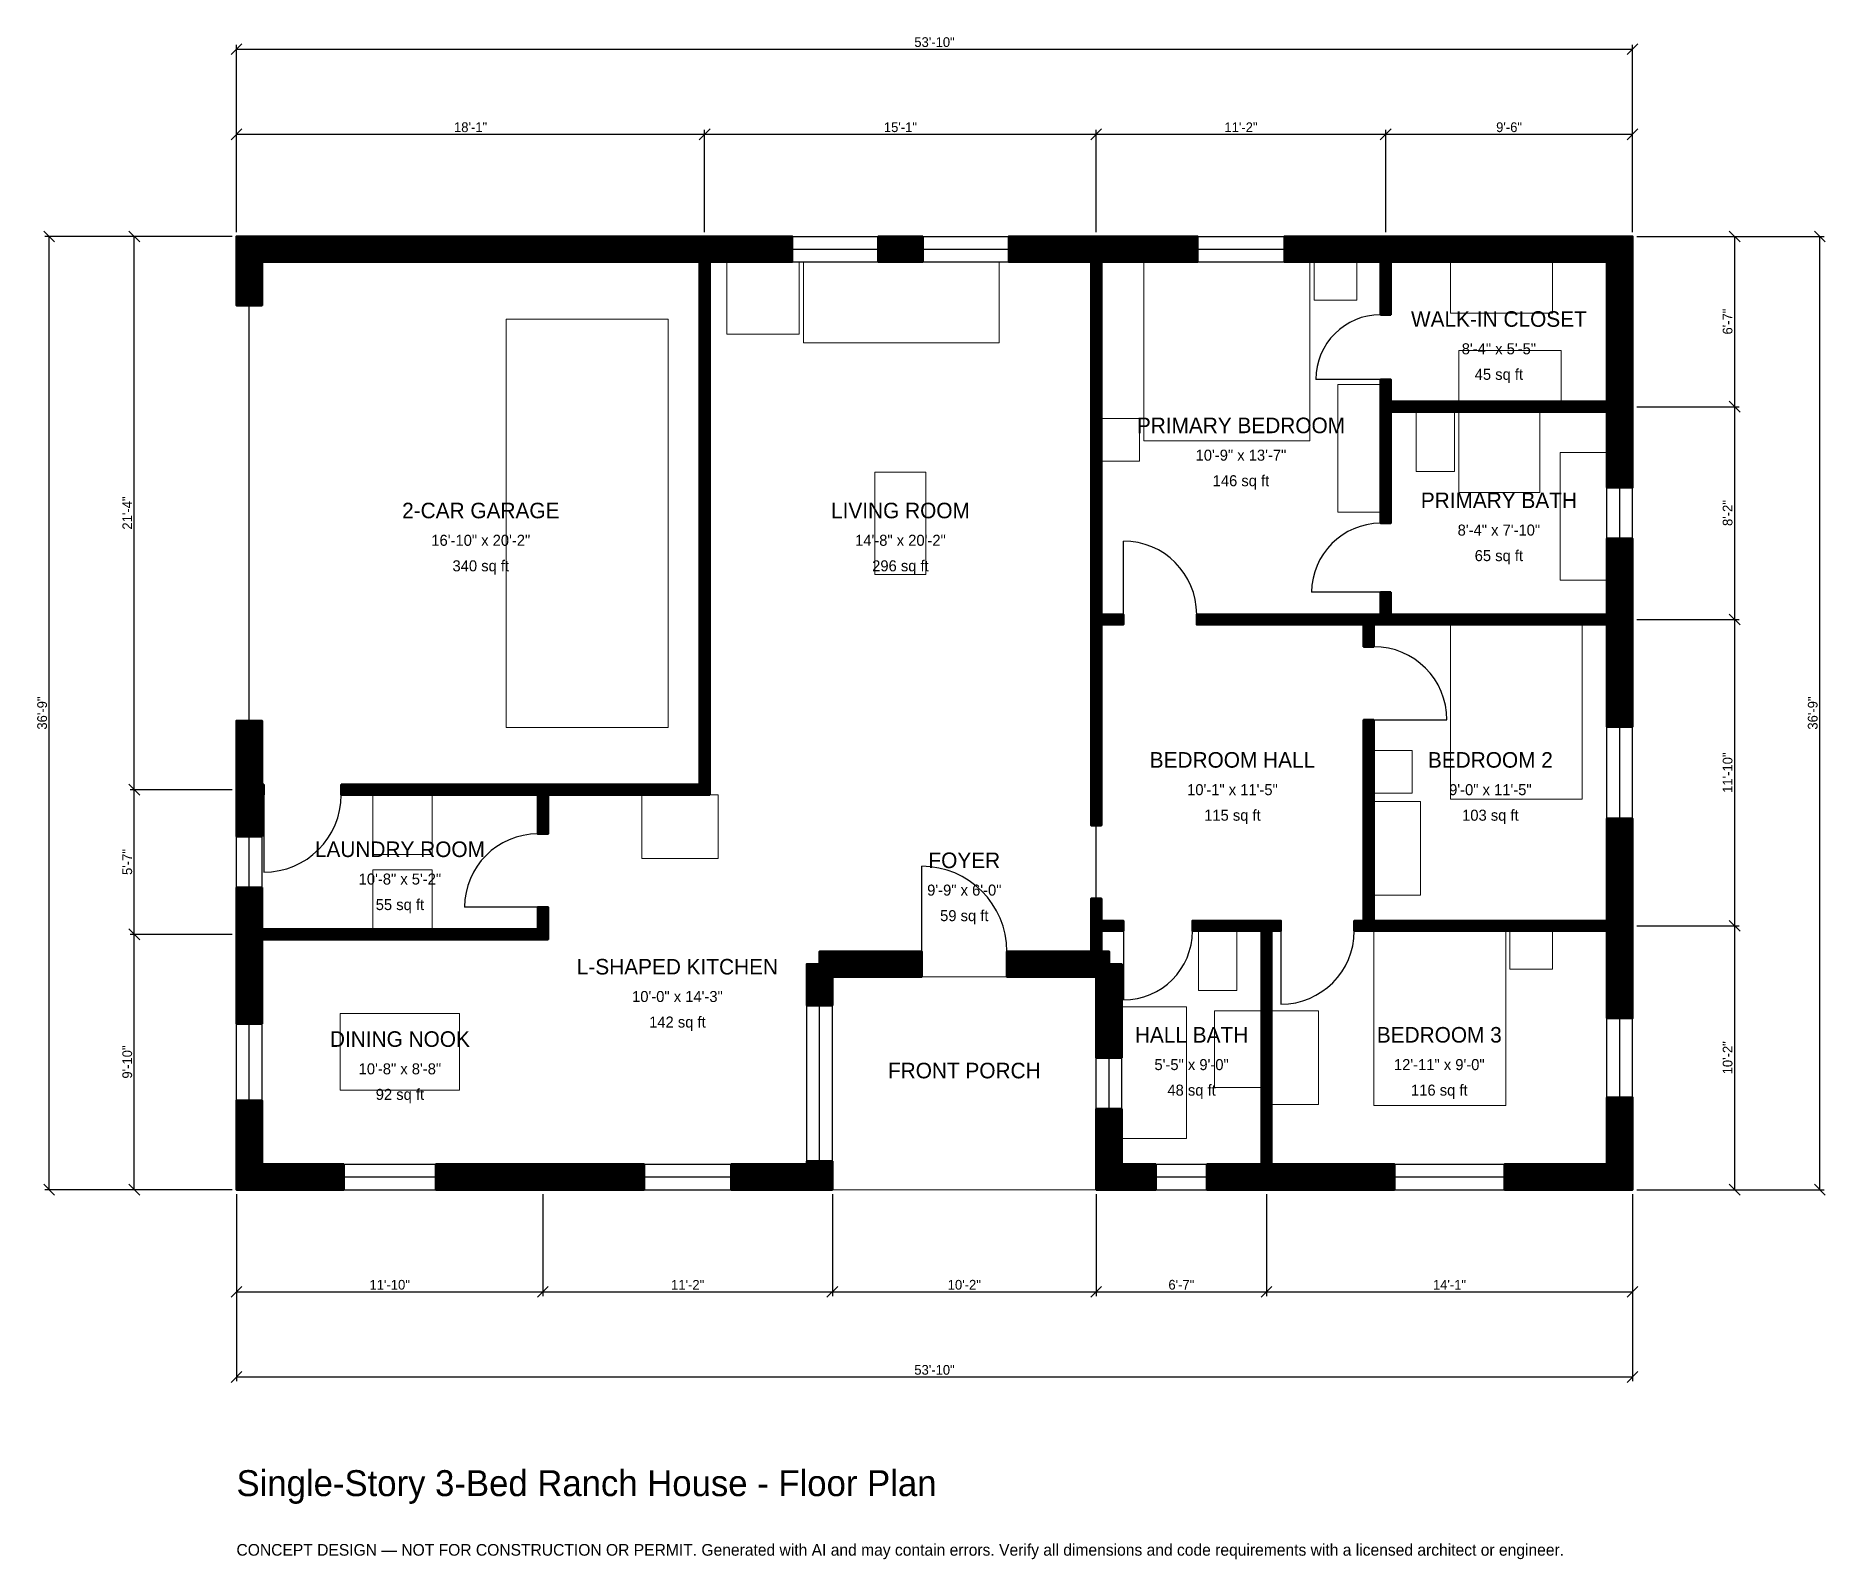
# Model space of a CAD drawing. Header units: inches. Extents: x -93 to 735, y -171 to 534.
import ezdxf
from ezdxf.enums import TextEntityAlignment as Align

# ---------------------------------------------------------------- set-up
doc = ezdxf.new("R2010")
doc.units = ezdxf.units.IN
doc.header["$MEASUREMENT"] = 0
doc.linetypes.add('DASHED', pattern=[0.6, 0.5, -0.1])
for name, color, linetype, lineweight in [('A-ANNO-DIMS', 1, 'Continuous', 13), ('A-ANNO-TEXT', 7, 'Continuous', 18), ('A-AREA-IDEN', 7, 'Continuous', 18), ('A-DOOR', 2, 'Continuous', 25), ('A-FLOR-FIXT', 9, 'Continuous', 13), ('A-FURN', 9, 'Continuous', 13), ('A-GLAZ', 4, 'Continuous', 25), ('A-SITE-PAVE', 8, 'Continuous', 13), ('A-WALL', 7, 'Continuous', 50), ('A-WALL-PATT', 8, 'Continuous', 13)]:
    doc.layers.add(name, color=color, linetype=linetype, lineweight=lineweight)
doc.dimstyles.new('PLAN', dxfattribs={"dimtxt": 4.5, "dimasz": 3, "dimexe": 2, "dimexo": 2, "dimgap": 1, "dimtad": 1, "dimdec": 0, "dimlunit": 4, "dimtsz": 2.5, "dimcen": 2.5, "dimclrd": 1, "dimclre": 1, "dimazin": 3, "dimtfac": 1, "dimtmove": 0, "dimatfit": 3})

msp = doc.modelspace()

# ---------------------------------------------------------------- hatches: boundary and pattern name
at = {"layer": 'A-WALL-PATT'}
h = msp.add_hatch(dxfattribs=at)
h.set_pattern_fill('ANSI31', color=8, scale=0.8)
h.paths.add_polyline_path([(228.7402, 0), (228.7402, 11.811), (263.7795, 11.811), (263.7795, 13.189), (275.5906, 13.189), (275.5906, 11.811), (275.5906, 11.811), (275.5906, 0), (275.5906, 0), (275.5906, 0), (263.7795, 0), (263.7795, 0), (228.7402, 0)])
h.paths.add_polyline_path([(147.6378, 0), (135.8268, 0), (92.126, 0), (92.126, 11.811), (135.8268, 11.811), (147.6378, 11.811), (188.5827, 11.811), (188.5827, 0), (147.6378, 0)])
h.paths.add_polyline_path([(11.811, 0), (11.811, 0), (0, 0), (0, 0), (0, 0), (0, 11.811), (0, 11.811), (0, 41.3386), (11.811, 41.3386), (11.811, 11.811), (49.6063, 11.811), (49.6063, 0), (11.811, 0)])
h.paths.add_polyline_path([(0, 112.2047), (0, 115.748), (0, 115.748), (0, 120.4724), (0, 120.4724), (0, 124.0157), (0, 139.7638), (11.811, 139.7638), (11.811, 124.0157), (11.811, 120.4724), (139.3701, 120.4724), (139.3701, 130.7087), (144.0945, 130.7087), (144.0945, 120.4724), (144.0945, 115.748), (139.3701, 115.748), (11.811, 115.748), (11.811, 112.2047), (11.811, 76.7717), (0, 76.7717), (0, 112.2047)])
h.paths.add_polyline_path([(0, 179.1339), (0, 182.6772), (0, 182.6772), (0, 187.4016), (0, 187.4016), (0, 190.9449), (0, 216.9291), (11.811, 216.9291), (11.811, 190.9449), (11.811, 187.4016), (12.5984, 187.4016), (12.5984, 182.6772), (11.811, 182.6772), (11.811, 179.1339), (11.811, 163.3858), (0, 163.3858), (0, 179.1339)])
h.paths.add_polyline_path([(0, 429.1339), (0, 429.1339), (0, 440.9449), (0, 440.9449), (0, 440.9449), (11.811, 440.9449), (11.811, 440.9449), (210.6299, 440.9449), (214.1732, 440.9449), (214.1732, 440.9449), (218.8976, 440.9449), (218.8976, 440.9449), (222.4409, 440.9449), (257.021, 440.9449), (257.021, 429.1339), (222.4409, 429.1339), (218.8976, 429.1339), (218.8976, 187.4016), (218.8976, 182.6772), (214.1732, 182.6772), (144.0945, 182.6772), (144.0945, 164.5669), (139.3701, 164.5669), (139.3701, 182.6772), (48.4252, 182.6772), (48.4252, 187.4016), (139.3701, 187.4016), (144.0945, 187.4016), (214.1732, 187.4016), (214.1732, 429.1339), (210.6299, 429.1339), (11.811, 429.1339), (11.811, 409.0551), (0, 409.0551), (0, 429.1339)])
h.paths.add_polyline_path([(317.3885, 440.9449), (317.3885, 429.1339), (296.7848, 429.1339), (296.7848, 440.9449), (317.3885, 440.9449)])
h.paths.add_polyline_path([(391.7323, 440.9449), (395.2756, 440.9449), (395.2756, 440.9449), (400, 440.9449), (400, 440.9449), (403.5433, 440.9449), (444.4882, 440.9449), (444.4882, 429.1339), (403.5433, 429.1339), (400, 429.1339), (400, 266.1417), (410.2362, 266.1417), (410.2362, 261.4173), (400, 261.4173), (400, 187.4016), (400, 182.6772), (400, 168.5039), (395.2756, 168.5039), (395.2756, 182.6772), (395.2756, 187.4016), (395.2756, 261.4173), (395.2756, 266.1417), (395.2756, 429.1339), (391.7323, 429.1339), (357.1522, 429.1339), (357.1522, 440.9449), (391.7323, 440.9449)])
h.paths.add_polyline_path([(525.5906, 440.9449), (529.1339, 440.9449), (529.1339, 440.9449), (533.8583, 440.9449), (533.8583, 440.9449), (537.4016, 440.9449), (633.8583, 440.9449), (633.8583, 440.9449), (645.6693, 440.9449), (645.6693, 440.9449), (645.6693, 440.9449), (645.6693, 429.1339), (645.6693, 429.1339), (645.6693, 368.1102), (645.6693, 364.5669), (645.6693, 364.5669), (645.6693, 359.8425), (645.6693, 359.8425), (645.6693, 356.2992), (645.6693, 324.8031), (633.8583, 324.8031), (633.8583, 356.2992), (633.8583, 359.8425), (533.8583, 359.8425), (533.8583, 308.2677), (529.1339, 308.2677), (529.1339, 359.8425), (529.1339, 364.5669), (529.1339, 374.8031), (533.8583, 374.8031), (533.8583, 364.5669), (633.8583, 364.5669), (633.8583, 368.1102), (633.8583, 429.1339), (537.4016, 429.1339), (533.8583, 429.1339), (533.8583, 404.7244), (529.1339, 404.7244), (529.1339, 429.1339), (525.5906, 429.1339), (484.6457, 429.1339), (484.6457, 440.9449), (525.5906, 440.9449)])
h.paths.add_polyline_path([(645.6693, 269.685), (645.6693, 269.685), (645.6693, 266.1417), (645.6693, 266.1417), (645.6693, 261.4173), (645.6693, 261.4173), (645.6693, 214.1732), (633.8583, 214.1732), (633.8583, 257.874), (633.8583, 257.874), (633.8583, 261.4173), (533.8583, 261.4173), (529.1339, 261.4173), (525.9843, 261.4173), (525.9843, 251.1811), (521.2598, 251.1811), (521.2598, 261.4173), (444.0945, 261.4173), (444.0945, 266.1417), (521.2598, 266.1417), (525.9843, 266.1417), (529.1339, 266.1417), (529.1339, 276.378), (533.8583, 276.378), (533.8583, 266.1417), (633.8583, 266.1417), (633.8583, 301.1811), (645.6693, 301.1811), (645.6693, 269.685)])
h.paths.add_polyline_path([(645.6693, 124.4094), (645.6693, 124.4094), (645.6693, 119.685), (645.6693, 119.685), (645.6693, 116.1417), (645.6693, 116.1417), (645.6693, 79.3307), (633.8583, 79.3307), (633.8583, 119.685), (525.9843, 119.685), (521.2598, 119.685), (516.9291, 119.685), (516.9291, 124.4094), (521.2598, 124.4094), (521.2598, 217.3228), (525.9843, 217.3228), (525.9843, 124.4094), (633.8583, 124.4094), (633.8583, 127.9528), (633.8583, 127.9528), (633.8583, 171.6535), (645.6693, 171.6535), (645.6693, 124.4094)])
h.paths.add_polyline_path([(645.6693, 11.811), (645.6693, 11.811), (645.6693, 0), (645.6693, 0), (645.6693, 0), (633.8583, 0), (633.8583, 0), (586.4173, 0), (586.4173, 11.811), (633.8583, 11.811), (633.8583, 42.7165), (645.6693, 42.7165), (645.6693, 11.811)])
h.paths.add_polyline_path([(482.2835, 0), (478.7402, 0), (478.7402, 0), (474.0157, 0), (474.0157, 0), (470.4724, 0), (448.8189, 0), (448.8189, 11.811), (470.4724, 11.811), (474.0157, 11.811), (474.0157, 119.685), (442.126, 119.685), (442.126, 124.4094), (474.0157, 124.4094), (478.7402, 124.4094), (483.0709, 124.4094), (483.0709, 119.685), (478.7402, 119.685), (478.7402, 11.811), (482.2835, 11.811), (535.6299, 11.811), (535.6299, 0), (482.2835, 0)])
h.paths.add_polyline_path([(409.4488, 0), (409.4488, 0), (397.6378, 0), (397.6378, 0), (397.6378, 0), (397.6378, 11.811), (397.6378, 11.811), (397.6378, 37.4016), (409.4488, 37.4016), (409.4488, 11.811), (425.1968, 11.811), (425.1968, 0), (409.4488, 0)])
h.paths.add_polyline_path([(397.6378, 96.063), (397.6378, 96.063), (397.6378, 98.4252), (395.2756, 98.4252), (395.2756, 98.4252), (356.2992, 98.4252), (356.2992, 110.2362), (395.2756, 110.2362), (395.2756, 119.685), (395.2756, 124.4094), (395.2756, 134.6457), (400, 134.6457), (400, 124.4094), (410.2362, 124.4094), (410.2362, 119.685), (400, 119.685), (400, 110.2362), (403.5433, 110.2362), (403.5433, 104.3307), (409.4488, 104.3307), (409.4488, 61.0236), (397.6378, 61.0236), (397.6378, 96.063)])
h.paths.add_polyline_path([(275.5906, 98.4252), (275.5906, 85.2362), (263.7795, 85.2362), (263.7795, 104.3307), (269.685, 104.3307), (269.685, 110.2362), (316.9291, 110.2362), (316.9291, 98.4252), (275.5906, 98.4252)])

# ---------------------------------------------------------------- linework, layer by layer
at = {"layer": 'A-DOOR', "linetype": 'DASHED'}
msp.add_line((5.9055, 216.9291), (5.9055, 409.0551), dxfattribs=at)
at = {"layer": 'A-DOOR'}
for p, q in [((529.1339, 374.8031), (499.2126, 374.8031)), ((410.2362, 266.1417), (410.2362, 300)), ((529.1339, 276.378), (497.2441, 276.378)), ((525.9843, 217.3228), (559.8425, 217.3228)), ((12.5984, 182.6772), (12.5984, 146.8504)), ((397.6378, 134.6457), (397.6378, 168.5039)), ((316.9291, 110.2362), (316.9291, 149.6063)), ((139.3701, 130.7087), (105.5118, 130.7087)), ((410.2362, 119.685), (410.2362, 87.7953)), ((483.0709, 119.685), (483.0709, 85.8268))]:
    msp.add_line(p, q, dxfattribs=at)
for centre, radius, start, end in [((529.1339, 374.8031), 29.9213, 90, 180), ((529.1339, 276.378), 31.8898, 90, 180), ((410.2362, 266.1417), 33.8583, 0, 90), ((525.9843, 217.3228), 33.8583, 0, 90), ((12.5984, 182.6772), 35.8268, 270, 360), ((139.3701, 130.7087), 33.8583, 90, 180), ((316.9291, 110.2362), 39.3701, 0, 90), ((410.2362, 119.685), 31.8898, 270, 360), ((483.0709, 119.685), 33.8583, 270, 360)]:
    msp.add_arc(centre, radius, start, end, dxfattribs=at)
at = {"layer": 'A-FLOR-FIXT'}
for points in [[(545.6693, 332.2835), (563.3858, 332.2835), (563.3858, 359.8425), (545.6693, 359.8425)], [(565.3543, 322.4409), (602.7559, 322.4409), (602.7559, 359.8425), (565.3543, 359.8425)], [(612.2047, 281.8898), (633.8583, 281.8898), (633.8583, 340.9449), (612.2047, 340.9449)], [(444.8819, 92.126), (462.5984, 92.126), (462.5984, 119.685), (444.8819, 119.685)], [(409.4488, 23.622), (439.3701, 23.622), (439.3701, 84.6457), (409.4488, 84.6457)], [(452.3622, 47.2441), (474.0157, 47.2441), (474.0157, 82.6772), (452.3622, 82.6772)]]:
    msp.add_lwpolyline(points, close=True, dxfattribs=at)
at = {"layer": 'A-FURN'}
for points in [[(226.7717, 395.6693), (260.2362, 395.6693), (260.2362, 429.1339), (226.7717, 429.1339)], [(262.2047, 391.7323), (352.7559, 391.7323), (352.7559, 429.1339), (262.2047, 429.1339)], [(419.685, 346.4567), (496.4567, 346.4567), (496.4567, 429.1339), (419.685, 429.1339)], [(498.4252, 411.4173), (518.1102, 411.4173), (518.1102, 429.1339), (498.4252, 429.1339)], [(561.4173, 405.5118), (608.6614, 405.5118), (608.6614, 429.1339), (561.4173, 429.1339)], [(124.8031, 213.7795), (199.6063, 213.7795), (199.6063, 402.7559), (124.8031, 402.7559)], [(565.3543, 364.5669), (612.5984, 364.5669), (612.5984, 388.189), (565.3543, 388.189)], [(509.4488, 313.3858), (529.1339, 313.3858), (529.1339, 372.4409), (509.4488, 372.4409)], [(400, 337.0079), (417.7165, 337.0079), (417.7165, 356.6929), (400, 356.6929)], [(295.2756, 284.6457), (318.8976, 284.6457), (318.8976, 331.8898), (295.2756, 331.8898)], [(561.4173, 180.7087), (622.4409, 180.7087), (622.4409, 261.4173), (561.4173, 261.4173)], [(525.9843, 183.4646), (543.7008, 183.4646), (543.7008, 203.1496), (525.9843, 203.1496)], [(62.9921, 155.1181), (90.5512, 155.1181), (90.5512, 182.6772), (62.9921, 182.6772)], [(187.4016, 153.1496), (222.8346, 153.1496), (222.8346, 182.6772), (187.4016, 182.6772)], [(525.9843, 136.2205), (547.6378, 136.2205), (547.6378, 179.5276), (525.9843, 179.5276)], [(62.9921, 120.4724), (90.5512, 120.4724), (90.5512, 148.0315), (62.9921, 148.0315)], [(525.9843, 38.9764), (587.0079, 38.9764), (587.0079, 119.685), (525.9843, 119.685)], [(588.9764, 101.9685), (608.6614, 101.9685), (608.6614, 119.685), (588.9764, 119.685)], [(48.0315, 46.063), (103.1496, 46.063), (103.1496, 81.4961), (48.0315, 81.4961)], [(478.7402, 39.3701), (500.3937, 39.3701), (500.3937, 82.6772), (478.7402, 82.6772)]]:
    msp.add_lwpolyline(points, close=True, dxfattribs=at)
at = {"layer": 'A-GLAZ'}
for p, q in [((257.021, 440.9449), (296.7848, 440.9449)), ((317.3885, 440.9449), (357.1522, 440.9449)), ((444.4882, 440.9449), (484.6457, 440.9449)), ((257.021, 435.0394), (296.7848, 435.0394)), ((317.3885, 435.0394), (357.1522, 435.0394)), ((444.4882, 435.0394), (484.6457, 435.0394)), ((257.021, 429.1339), (296.7848, 429.1339)), ((317.3885, 429.1339), (357.1522, 429.1339)), ((444.4882, 429.1339), (484.6457, 429.1339)), ((633.8583, 301.1811), (633.8583, 324.8031)), ((639.7638, 301.1811), (639.7638, 324.8031)), ((645.6693, 301.1811), (645.6693, 324.8031)), ((633.8583, 171.6535), (633.8583, 214.1732)), ((639.7638, 171.6535), (639.7638, 214.1732)), ((645.6693, 171.6535), (645.6693, 214.1732)), ((0, 139.7638), (0, 163.3858)), ((5.9055, 139.7638), (5.9055, 163.3858)), ((11.811, 139.7638), (11.811, 163.3858)), ((263.7795, 13.189), (263.7795, 85.2362)), ((269.685, 13.189), (269.685, 85.2362)), ((275.5906, 13.189), (275.5906, 85.2362)), ((0, 41.3386), (0, 76.7717)), ((5.9055, 41.3386), (5.9055, 76.7717)), ((11.811, 41.3386), (11.811, 76.7717)), ((633.8583, 42.7165), (633.8583, 79.3307)), ((639.7638, 42.7165), (639.7638, 79.3307)), ((645.6693, 42.7165), (645.6693, 79.3307)), ((397.6378, 37.4016), (397.6378, 61.0236)), ((403.5433, 37.4016), (403.5433, 61.0236)), ((409.4488, 37.4016), (409.4488, 61.0236)), ((49.6063, 11.811), (92.126, 11.811)), ((188.5827, 11.811), (228.7402, 11.811)), ((425.1968, 11.811), (448.8189, 11.811)), ((535.6299, 11.811), (586.4173, 11.811)), ((49.6063, 5.9055), (92.126, 5.9055)), ((49.6063, 0), (92.126, 0)), ((188.5827, 5.9055), (228.7402, 5.9055)), ((188.5827, 0), (228.7402, 0)), ((425.1968, 5.9055), (448.8189, 5.9055)), ((425.1968, 0), (448.8189, 0)), ((535.6299, 5.9055), (586.4173, 5.9055)), ((535.6299, 0), (586.4173, 0))]:
    msp.add_line(p, q, dxfattribs=at)
at = {"layer": 'A-SITE-PAVE', "linetype": 'DASHED'}
msp.add_lwpolyline([(275.5906, 0), (397.6378, 0), (397.6378, 98.4252), (275.5906, 98.4252)], close=True, dxfattribs=at)
at = {"layer": 'A-WALL'}
for points in [[(0, 429.1339), (0, 429.1339), (0, 440.9449), (0, 440.9449), (0, 440.9449), (11.811, 440.9449), (11.811, 440.9449), (210.6299, 440.9449), (214.1732, 440.9449), (214.1732, 440.9449), (218.8976, 440.9449), (218.8976, 440.9449), (222.4409, 440.9449), (257.021, 440.9449), (257.021, 429.1339), (222.4409, 429.1339), (218.8976, 429.1339), (218.8976, 187.4016), (218.8976, 182.6772), (214.1732, 182.6772), (144.0945, 182.6772), (144.0945, 164.5669), (139.3701, 164.5669), (139.3701, 182.6772), (48.4252, 182.6772), (48.4252, 187.4016), (139.3701, 187.4016), (144.0945, 187.4016), (214.1732, 187.4016), (214.1732, 429.1339), (210.6299, 429.1339), (11.811, 429.1339), (11.811, 409.0551), (0, 409.0551), (0, 429.1339)], [(317.3885, 440.9449), (317.3885, 429.1339), (296.7848, 429.1339), (296.7848, 440.9449), (317.3885, 440.9449)], [(391.7323, 440.9449), (395.2756, 440.9449), (395.2756, 440.9449), (400, 440.9449), (400, 440.9449), (403.5433, 440.9449), (444.4882, 440.9449), (444.4882, 429.1339), (403.5433, 429.1339), (400, 429.1339), (400, 266.1417), (410.2362, 266.1417), (410.2362, 261.4173), (400, 261.4173), (400, 187.4016), (400, 182.6772), (400, 168.5039), (395.2756, 168.5039), (395.2756, 182.6772), (395.2756, 187.4016), (395.2756, 261.4173), (395.2756, 266.1417), (395.2756, 429.1339), (391.7323, 429.1339), (357.1522, 429.1339), (357.1522, 440.9449), (391.7323, 440.9449)], [(525.5906, 440.9449), (529.1339, 440.9449), (529.1339, 440.9449), (533.8583, 440.9449), (533.8583, 440.9449), (537.4016, 440.9449), (633.8583, 440.9449), (633.8583, 440.9449), (645.6693, 440.9449), (645.6693, 440.9449), (645.6693, 440.9449), (645.6693, 429.1339), (645.6693, 429.1339), (645.6693, 368.1102), (645.6693, 364.5669), (645.6693, 364.5669), (645.6693, 359.8425), (645.6693, 359.8425), (645.6693, 356.2992), (645.6693, 324.8031), (633.8583, 324.8031), (633.8583, 356.2992), (633.8583, 359.8425), (533.8583, 359.8425), (533.8583, 308.2677), (529.1339, 308.2677), (529.1339, 359.8425), (529.1339, 364.5669), (529.1339, 374.8031), (533.8583, 374.8031), (533.8583, 364.5669), (633.8583, 364.5669), (633.8583, 368.1102), (633.8583, 429.1339), (537.4016, 429.1339), (533.8583, 429.1339), (533.8583, 404.7244), (529.1339, 404.7244), (529.1339, 429.1339), (525.5906, 429.1339), (484.6457, 429.1339), (484.6457, 440.9449), (525.5906, 440.9449)], [(645.6693, 269.685), (645.6693, 269.685), (645.6693, 266.1417), (645.6693, 266.1417), (645.6693, 261.4173), (645.6693, 261.4173), (645.6693, 214.1732), (633.8583, 214.1732), (633.8583, 257.874), (633.8583, 257.874), (633.8583, 261.4173), (533.8583, 261.4173), (529.1339, 261.4173), (525.9843, 261.4173), (525.9843, 251.1811), (521.2598, 251.1811), (521.2598, 261.4173), (444.0945, 261.4173), (444.0945, 266.1417), (521.2598, 266.1417), (525.9843, 266.1417), (529.1339, 266.1417), (529.1339, 276.378), (533.8583, 276.378), (533.8583, 266.1417), (633.8583, 266.1417), (633.8583, 301.1811), (645.6693, 301.1811), (645.6693, 269.685)], [(0, 179.1339), (0, 182.6772), (0, 182.6772), (0, 187.4016), (0, 187.4016), (0, 190.9449), (0, 216.9291), (11.811, 216.9291), (11.811, 190.9449), (11.811, 187.4016), (12.5984, 187.4016), (12.5984, 182.6772), (11.811, 182.6772), (11.811, 179.1339), (11.811, 163.3858), (0, 163.3858), (0, 179.1339)], [(645.6693, 124.4094), (645.6693, 124.4094), (645.6693, 119.685), (645.6693, 119.685), (645.6693, 116.1417), (645.6693, 116.1417), (645.6693, 79.3307), (633.8583, 79.3307), (633.8583, 119.685), (525.9843, 119.685), (521.2598, 119.685), (516.9291, 119.685), (516.9291, 124.4094), (521.2598, 124.4094), (521.2598, 217.3228), (525.9843, 217.3228), (525.9843, 124.4094), (633.8583, 124.4094), (633.8583, 127.9528), (633.8583, 127.9528), (633.8583, 171.6535), (645.6693, 171.6535), (645.6693, 124.4094)], [(0, 112.2047), (0, 115.748), (0, 115.748), (0, 120.4724), (0, 120.4724), (0, 124.0157), (0, 139.7638), (11.811, 139.7638), (11.811, 124.0157), (11.811, 120.4724), (139.3701, 120.4724), (139.3701, 130.7087), (144.0945, 130.7087), (144.0945, 120.4724), (144.0945, 115.748), (139.3701, 115.748), (11.811, 115.748), (11.811, 112.2047), (11.811, 76.7717), (0, 76.7717), (0, 112.2047)], [(397.6378, 96.063), (397.6378, 96.063), (397.6378, 98.4252), (395.2756, 98.4252), (395.2756, 98.4252), (356.2992, 98.4252), (356.2992, 110.2362), (395.2756, 110.2362), (395.2756, 119.685), (395.2756, 124.4094), (395.2756, 134.6457), (400, 134.6457), (400, 124.4094), (410.2362, 124.4094), (410.2362, 119.685), (400, 119.685), (400, 110.2362), (403.5433, 110.2362), (403.5433, 104.3307), (409.4488, 104.3307), (409.4488, 61.0236), (397.6378, 61.0236), (397.6378, 96.063)], [(482.2835, 0), (478.7402, 0), (478.7402, 0), (474.0157, 0), (474.0157, 0), (470.4724, 0), (448.8189, 0), (448.8189, 11.811), (470.4724, 11.811), (474.0157, 11.811), (474.0157, 119.685), (442.126, 119.685), (442.126, 124.4094), (474.0157, 124.4094), (478.7402, 124.4094), (483.0709, 124.4094), (483.0709, 119.685), (478.7402, 119.685), (478.7402, 11.811), (482.2835, 11.811), (535.6299, 11.811), (535.6299, 0), (482.2835, 0)], [(275.5906, 98.4252), (275.5906, 85.2362), (263.7795, 85.2362), (263.7795, 104.3307), (269.685, 104.3307), (269.685, 110.2362), (316.9291, 110.2362), (316.9291, 98.4252), (275.5906, 98.4252)], [(645.6693, 11.811), (645.6693, 11.811), (645.6693, 0), (645.6693, 0), (645.6693, 0), (633.8583, 0), (633.8583, 0), (586.4173, 0), (586.4173, 11.811), (633.8583, 11.811), (633.8583, 42.7165), (645.6693, 42.7165), (645.6693, 11.811)], [(11.811, 0), (11.811, 0), (0, 0), (0, 0), (0, 0), (0, 11.811), (0, 11.811), (0, 41.3386), (11.811, 41.3386), (11.811, 11.811), (49.6063, 11.811), (49.6063, 0), (11.811, 0)], [(409.4488, 0), (409.4488, 0), (397.6378, 0), (397.6378, 0), (397.6378, 0), (397.6378, 11.811), (397.6378, 11.811), (397.6378, 37.4016), (409.4488, 37.4016), (409.4488, 11.811), (425.1968, 11.811), (425.1968, 0), (409.4488, 0)], [(147.6378, 0), (135.8268, 0), (92.126, 0), (92.126, 11.811), (135.8268, 11.811), (147.6378, 11.811), (188.5827, 11.811), (188.5827, 0), (147.6378, 0)], [(228.7402, 0), (228.7402, 11.811), (263.7795, 11.811), (263.7795, 13.189), (275.5906, 13.189), (275.5906, 11.811), (275.5906, 11.811), (275.5906, 0), (275.5906, 0), (275.5906, 0), (263.7795, 0), (263.7795, 0), (228.7402, 0)]]:
    msp.add_lwpolyline(points, close=True, dxfattribs=at)

# ---------------------------------------------------------------- texts
at = {"layer": 'A-ANNO-TEXT'}
for s, height, p in [('Single-Story 3-Bed Ranch House - Floor Plan', 12, (0, -141.7323)), ('CONCEPT DESIGN — NOT FOR CONSTRUCTION OR PERMIT. Generated with AI and may contain errors. Verify all dimensions and code requirements with a licensed architect or engineer.', 5.4, (0, -169.2913))]:
    msp.add_text(s, height=height, dxfattribs=at).set_placement(p)
at = {"layer": 'A-AREA-IDEN'}
for s, height, p in [('WALK-IN CLOSET', 7.2, (583.8583, 402.7559)), ('8\'-4" x 5\'-5"', 5.1, (583.8583, 388.9764)), ('45 sq ft', 5.1, (583.8583, 377.1654)), ('PRIMARY BEDROOM', 7.2, (464.5669, 353.5433)), ('10\'-9" x 13\'-7"', 5.1, (464.5669, 339.7638)), ('146 sq ft', 5.1, (464.5669, 327.9528)), ('2-CAR GARAGE', 7.2, (112.9921, 314.1732)), ('LIVING ROOM', 7.2, (307.0866, 314.1732)), ('PRIMARY BATH', 7.2, (583.8583, 318.8976)), ('8\'-4" x 7\'-10"', 5.1, (583.8583, 305.1181)), ('16\'-10" x 20\'-2"', 5.1, (112.9921, 300.3937)), ('14\'-8" x 20\'-2"', 5.1, (307.0866, 300.3937)), ('340 sq ft', 5.1, (112.9921, 288.5827)), ('296 sq ft', 5.1, (307.0866, 288.5827)), ('65 sq ft', 5.1, (583.8583, 293.3071)), ('BEDROOM HALL', 7.2, (460.6299, 198.8189)), ('BEDROOM 2', 7.2, (579.9213, 198.8189)), ('10\'-1" x 11\'-5"', 5.1, (460.6299, 185.0394)), ('9\'-0" x 11\'-5"', 5.1, (579.9213, 185.0394)), ('115 sq ft', 5.1, (460.6299, 173.2283)), ('103 sq ft', 5.1, (579.9213, 173.2283)), ('LAUNDRY ROOM', 7.2, (75.5906, 157.4803)), ('FOYER', 7.2, (336.6142, 152.3622)), ('10\'-8" x 5\'-2"', 5.1, (75.5906, 143.7008)), ('9\'-9" x 6\'-0"', 5.1, (336.6142, 138.5827)), ('55 sq ft', 5.1, (75.5906, 131.8898)), ('59 sq ft', 5.1, (336.6142, 126.7717)), ('L-SHAPED KITCHEN', 7.2, (203.937, 103.1496)), ('10\'-0" x 14\'-3"', 5.1, (203.937, 89.3701)), ('142 sq ft', 5.1, (203.937, 77.5591)), ('HALL BATH', 7.2, (441.7323, 71.6535)), ('BEDROOM 3', 7.2, (556.2992, 71.6535)), ('DINING NOOK', 7.2, (75.5906, 69.685)), ('10\'-8" x 8\'-8"', 5.1, (75.5906, 55.9055)), ('FRONT PORCH', 7.2, (336.6142, 55.1181)), ('5\'-5" x 9\'-0"', 5.1, (441.7323, 57.874)), ('12\'-11" x 9\'-0"', 5.1, (556.2992, 57.874)), ('92 sq ft', 5.1, (75.5906, 44.0945)), ('48 sq ft', 5.1, (441.7323, 46.063)), ('116 sq ft', 5.1, (556.2992, 46.063))]:
    msp.add_text(s, height=height, dxfattribs=at).set_placement(p, align=Align.MIDDLE_CENTER)

# ---------------------------------------------------------------- dimensions: what is measured, and where the dimension line sits
at = {"layer": 'A-ANNO-DIMS'}
for base, p1, p2, text in [((0, 527.5591), (0, 440.9449), (645.6693, 440.9449), '53\'-10"'), ((0, 488.189), (0, 440.9449), (216.5354, 440.9449), '18\'-1"'), ((216.5354, 488.189), (216.5354, 440.9449), (397.6378, 440.9449), '15\'-1"'), ((397.6378, 488.189), (397.6378, 440.9449), (531.4961, 440.9449), '11\'-2"'), ((531.4961, 488.189), (531.4961, 440.9449), (645.6693, 440.9449), '9\'-6"'), ((0, -47.2441), (0, 0), (141.7323, 0), '11\'-10"'), ((0, -86.6142), (0, 0), (645.6693, 0), '53\'-10"'), ((141.7323, -47.2441), (141.7323, 0), (275.5906, 0), '11\'-2"'), ((275.5906, -47.2441), (275.5906, 0), (397.6378, 0), '10\'-2"'), ((397.6378, -47.2441), (397.6378, 0), (476.378, 0), '6\'-7"'), ((476.378, -47.2441), (476.378, 0), (645.6693, 0), '14\'-1"')]:
    msp.add_linear_dim(base=base, p1=p1, p2=p2, text=text, dimstyle='PLAN', dxfattribs=at).render()
for base, p1, p2, text in [((-86.6142, 0), (0, 0), (0, 440.9449), '36\'-9"'), ((-47.2441, 185.0394), (0, 185.0394), (0, 440.9449), '21\'-4"'), ((692.9134, 362.2047), (645.6693, 362.2047), (645.6693, 440.9449), '6\'-7"'), ((732.2835, 0), (645.6693, 0), (645.6693, 440.9449), '36\'-9"'), ((692.9134, 263.7795), (645.6693, 263.7795), (645.6693, 362.2047), '8\'-2"'), ((692.9134, 122.0472), (645.6693, 122.0472), (645.6693, 263.7795), '11\'-10"'), ((-47.2441, 118.1102), (0, 118.1102), (0, 185.0394), '5\'-7"'), ((692.9134, 0), (645.6693, 0), (645.6693, 122.0472), '10\'-2"'), ((-47.2441, 0), (0, 0), (0, 118.1102), '9\'-10"')]:
    msp.add_linear_dim(base=base, p1=p1, p2=p2, angle=90, text=text, dimstyle='PLAN', dxfattribs=at).render()

doc.saveas('drawing.dxf')
